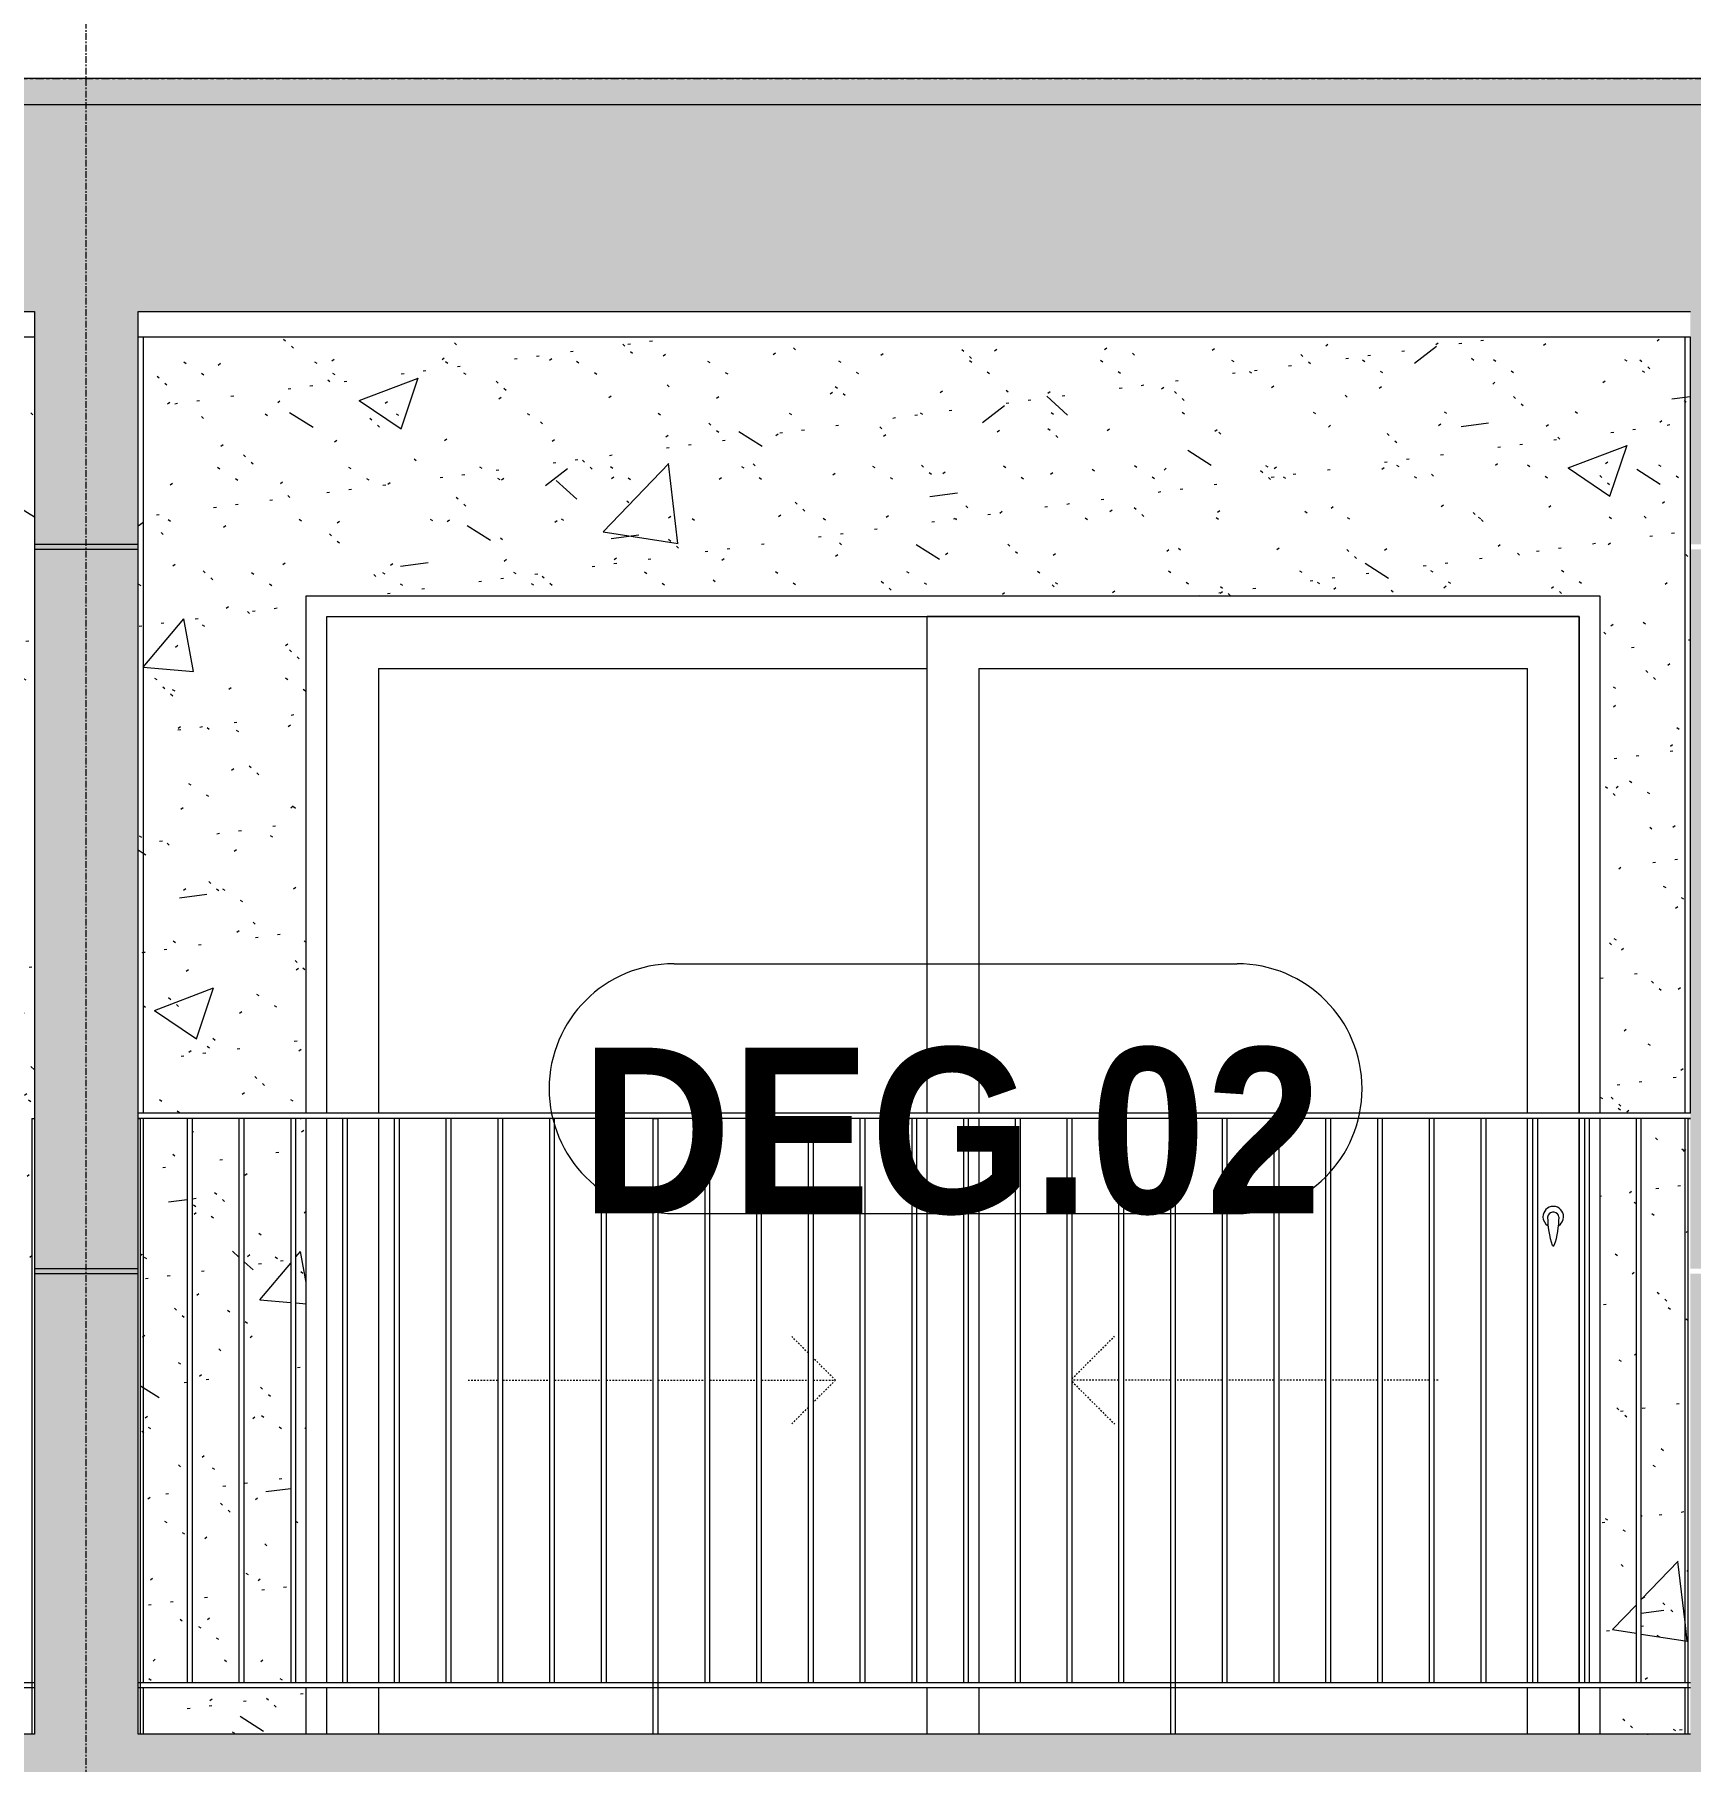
# Model space of a CAD drawing. Header units: millimetres. Extents: x -134153 to 99383, y -5233 to 35400.
# Drawn here: x -91853 to -88653, y 2347 to 5685 of the extents above; entities that cross this region are included whole.
import ezdxf

# ---------------------------------------------------------------- set-up
doc = ezdxf.new("R2010")
doc.units = ezdxf.units.MM
for name, pattern in [('Centre', [31.75, 6.35, -4.7625, 15.875, -4.7625]), ('Dash', [6, 3, -3]), ('Grid Line', [22.225, 12.7, -3.175, 3.175, -3.175])]:
    doc.linetypes.add(name, pattern=pattern)
for name, color, linetype, lineweight in [('0-1', 7, 'Continuous', 5), ('A-DOOR', 31, 'Continuous', 9), ('A-DOOR-FRAM', 31, 'Continuous', 9), ('A-DOOR-HDLN', 31, 'Dash', 9), ('A-DOOR-IDEN', 31, 'Continuous', 9), ('A-FLOR-HRAL', 11, 'Continuous', 9), ('A-FLOR-LEVL-2', 51, 'Centre', 9), ('A-WALL', 113, 'Continuous', 9), ('A-WALL-PATT-1', 9, 'Continuous', 9), ('A-WALL-PATT-2', 111, 'Continuous', 5), ('I-WALL-1', 7, 'Continuous', 9), ('S-BEAM-1', 7, 'Continuous', 9), ('S-GRID-1', 1, 'Grid Line', 9)]:
    doc.layers.add(name, color=color, linetype=linetype, lineweight=lineweight)
doc.styles.add('Arial_B_2', font='arialbd_0.ttf', dxfattribs={"width": 0.9, "height": 320})
pattern_1 = [(50, (-81864.4, 1200), (1165.98, -102.01), [121.92, -1341.12]), (355, (-81864.4, 1200), (-225.55, 1222.76), [97.54, -1072.9]), (100.451, (-81767.3, 1191.5), (940.43, 1120.75), [103.62, -1139.78]), (46.184, (-81864.4, 1525.1), (1734.9, -269.07), [182.88, -2011.68]), (96.636, (-81719.9, 1502.7), (1519.38, 1583.54), [155.42, -1709.66]), (351.184, (-81864.4, 1525.1), (1519.4, 1583.52), [146.3, -1609.34]), (21, (-81701.9, 1443.8), (970.33, -654.5), [121.92, -1341.12]), (326, (-81701.9, 1443.8), (395.53, 1178.8), [97.54, -1072.9]), (71.451, (-81621, 1389.3), (1365.87, 524.3), [103.62, -1139.78]), (37.5, (-81864.44, 1200), (19.767, 541.153), [53.645, -1006.246, 53.645, -1035.507, -1076.96]), (37.5, (-81864.44, 1200), (19.767, 541.153), [-2149.043, 53.645, -1023.315]), (7.5, (-81864.44, 1200), (427.646, 641.156), [53.645, -567.334, 53.645, -981.862, -410.464]), (7.5, (-81864.44, 1200), (427.646, 641.156), [-1656.486, 53.645, -356.82]), (327.5, (-82226.95, 1200), (867.782, -36.665), [53.645, -352.755, 53.645, -1214.323, -1682.496]), (327.5, (-82226.95, 1200), (867.782, -36.665), [-1674.37, 53.645, -1628.85]), (317.5, (-82389.5, 1200), (948.028, 162.73), [53.645, -474.675, 53.645, -788.416, -1194.816]), (317.5, (-82389.5, 1200), (948.028, 162.73), [-1370.38, 53.645, -1141.17])]
pattern_2 = [(37.5, (-81864.44, 1200), (-5.1206, 156.6122), [5.364, -118.181, 5.364, -132.812, -132.08]), (37.5, (-81864.44, 1200), (-5.1206, 156.6122), [-261.722, 5.364, -126.716]), (7.5, (-81864.44, 1200), (143.847, 229.3842), [5.364, -61.285, 5.364, -105.989, -42.672]), (7.5, (-81864.44, 1200), (143.847, 229.3842), [-178.003, 5.364, -37.308]), (327.5, (-81964.42, 1200), (253.1176, 0.4601), [5.364, -35.276, 5.364, -140.94, -191.008]), (327.5, (-81964.42, 1200), (253.1176, 0.4601), [-186.944, 5.364, -185.644]), (317.5, (-81964.42, 1200), (244.338, 71.3376), [5.364, -14.956, 5.364, -90.546, -109.728]), (317.5, (-81964.42, 1200), (244.338, 71.3376), [-116.23, 5.364, -104.364])]

# ---------------------------------------------------------------- blocks, each defined once
blk = doc.blocks.new('NCV_TKTC_KET CAU_rvt-1-TKCS_MẶT ĐỨNG HƯỚNG BẮC')
at = {"layer": 'S-BEAM-1'}
for p, q in [((-91852.6, 5100), (-94852.6, 5100)), ((-88652.6, 5100), (-91652.6, 5100))]:
    blk.add_line(p, q, dxfattribs=at)
blk = doc.blocks.new('NCV_TKTC_TANG 1_rvt-1-TKCS_MẶT ĐỨNG HƯỚNG BẮC')
at = {"layer": 'A-WALL-PATT-1'}
h = blk.add_hatch(dxfattribs=at)
h.set_pattern_fill('FP_2', color=256, style=0, pattern_type=2)
h.set_pattern_definition(pattern_1)
h.paths.add_polyline_path([(-94842.6, 2400), (-94677.6, 2400), (-94677.6, 2490), (-94842.6, 2490)])
h.paths.add_polyline_path([(-91873.3, 2400), (-91857.6, 2400), (-91857.6, 2490), (-92177.6, 2490), (-92177.6, 2400), (-91882.7, 2400)])
h.paths.add_polyline_path([(-94677.6, 2500), (-94677.6, 3590), (-94747.6, 3590), (-94747.6, 2500)])
h.paths.add_polyline_path([(-94757.6, 2500), (-94757.6, 3590), (-94842.6, 3590), (-94842.6, 2500), (-94805, 2500)])
h.paths.add_polyline_path([(-91887.1, 2500), (-91857.6, 2500), (-91857.6, 3590), (-91947.6, 3590), (-91947.6, 2500), (-91896.1, 2500)])
h.paths.add_polyline_path([(-92177.6, 2500), (-92157.6, 2500), (-92157.6, 3590), (-92177.6, 3590), (-92177.6, 3204.9)])
h.paths.add_polyline_path([(-92057.6, 2500), (-92057.6, 3590), (-92147.6, 3590), (-92147.6, 2500)])
h.paths.add_polyline_path([(-92047.6, 2500), (-91957.6, 2500), (-91957.6, 3590), (-92047.6, 3590), (-92047.6, 3204.9)])
h.paths.add_polyline_path([(-92043.5, 3600), (-91852.6, 3600), (-91852.6, 5100), (-94842.6, 5100), (-94842.6, 3600), (-94677.6, 3600), (-94677.6, 4600), (-92177.6, 4600), (-92177.6, 3600), (-92092.5, 3600)])
h = blk.add_hatch(dxfattribs=at)
h.set_pattern_fill('FP_3', color=256, style=0, pattern_type=2)
h.set_pattern_definition(pattern_2)
h.paths.add_polyline_path([(-94842.6, 2400), (-94677.6, 2400), (-94677.6, 2490), (-94842.6, 2490)])
h.paths.add_polyline_path([(-91873.3, 2400), (-91857.6, 2400), (-91857.6, 2490), (-92177.6, 2490), (-92177.6, 2400), (-91882.7, 2400)])
h.paths.add_polyline_path([(-94677.6, 2500), (-94677.6, 3590), (-94747.6, 3590), (-94747.6, 2500)])
h.paths.add_polyline_path([(-94757.6, 2500), (-94757.6, 3590), (-94842.6, 3590), (-94842.6, 2500), (-94805, 2500)])
h.paths.add_polyline_path([(-91887.1, 2500), (-91857.6, 2500), (-91857.6, 3590), (-91947.6, 3590), (-91947.6, 2500), (-91896.1, 2500)])
h.paths.add_polyline_path([(-92177.6, 2500), (-92157.6, 2500), (-92157.6, 3590), (-92177.6, 3590), (-92177.6, 3204.9)])
h.paths.add_polyline_path([(-92057.6, 2500), (-92057.6, 3590), (-92147.6, 3590), (-92147.6, 2500)])
h.paths.add_polyline_path([(-92047.6, 2500), (-91957.6, 2500), (-91957.6, 3590), (-92047.6, 3590), (-92047.6, 3204.9)])
h.paths.add_polyline_path([(-92043.5, 3600), (-91852.6, 3600), (-91852.6, 5100), (-94842.6, 5100), (-94842.6, 3600), (-94677.6, 3600), (-94677.6, 4600), (-92177.6, 4600), (-92177.6, 3600), (-92092.5, 3600)])
h = blk.add_hatch(dxfattribs=at)
h.set_pattern_fill('FP_2', color=256, style=0, pattern_type=2)
h.set_pattern_definition(pattern_1)
h.paths.add_polyline_path([(-91647.6, 2400), (-91642.6, 2400), (-91643, 2490), (-91647.6, 2490)])
h.paths.add_polyline_path([(-91642.6, 2500), (-91642.6, 3590), (-91647.6, 3590), (-91647.6, 2500), (-91643.1, 2500)])
h.paths.add_polyline_path([(-91652.6, 3600), (-91642.6, 3600), (-91642.6, 5100), (-91652.6, 5100), (-91652.6, 3756.9)])
h = blk.add_hatch(dxfattribs=at)
h.set_pattern_fill('FP_3', color=256, style=0, pattern_type=2)
h.set_pattern_definition(pattern_2)
h.paths.add_polyline_path([(-91647.6, 2400), (-91642.6, 2400), (-91643, 2490), (-91647.6, 2490)])
h.paths.add_polyline_path([(-91642.6, 2500), (-91642.6, 3590), (-91647.6, 3590), (-91647.6, 2500), (-91643.1, 2500)])
h.paths.add_polyline_path([(-91652.6, 3600), (-91642.6, 3600), (-91642.6, 5100), (-91652.6, 5100), (-91652.6, 3756.9)])
h = blk.add_hatch(dxfattribs=at)
h.set_pattern_fill('FP_2', color=256, style=0, pattern_type=2)
h.set_pattern_definition(pattern_1)
h.paths.add_polyline_path([(-88663.1, 2400), (-88663.1, 2490), (-88827.6, 2490), (-88827.6, 2400), (-88668.1, 2400)])
h.paths.add_polyline_path([(-91642.6, 2400), (-91327.6, 2400), (-91327.6, 2490), (-91642.6, 2490)])
h.paths.add_polyline_path([(-88680.6, 2500), (-88663.1, 2500), (-88663.1, 3590), (-88747.6, 3590), (-88747.6, 2500)])
h.paths.add_polyline_path([(-91327.6, 2500), (-91327.6, 3590), (-91347.6, 3590), (-91347.6, 2500)])
h.paths.add_polyline_path([(-91618, 2500), (-91557.6, 2500), (-91557.6, 3590), (-91642.6, 3590), (-91642.6, 2500)])
h.paths.add_polyline_path([(-88757.6, 2500), (-88757.6, 3590), (-88827.6, 3590), (-88827.6, 2500)])
h.paths.add_polyline_path([(-91357.6, 2500), (-91357.6, 3590), (-91447.6, 3590), (-91447.6, 2500)])
h.paths.add_polyline_path([(-91457.6, 2500), (-91457.6, 3590), (-91547.6, 3590), (-91547.6, 2500)])
h.paths.add_polyline_path([(-91465.9, 3600), (-91327.6, 3600), (-91327.6, 4600), (-88827.6, 4600), (-88827.6, 3600), (-88663.1, 3600), (-88663.1, 5100), (-91642.6, 5100), (-91642.6, 3600)])
h = blk.add_hatch(dxfattribs=at)
h.set_pattern_fill('FP_3', color=256, style=0, pattern_type=2)
h.set_pattern_definition(pattern_2)
h.paths.add_polyline_path([(-88663.1, 2400), (-88663.1, 2490), (-88827.6, 2490), (-88827.6, 2400), (-88668.1, 2400)])
h.paths.add_polyline_path([(-91642.6, 2400), (-91327.6, 2400), (-91327.6, 2490), (-91642.6, 2490)])
h.paths.add_polyline_path([(-88680.6, 2500), (-88663.1, 2500), (-88663.1, 3590), (-88747.6, 3590), (-88747.6, 2500)])
h.paths.add_polyline_path([(-91327.6, 2500), (-91327.6, 3590), (-91347.6, 3590), (-91347.6, 2500)])
h.paths.add_polyline_path([(-91618, 2500), (-91557.6, 2500), (-91557.6, 3590), (-91642.6, 3590), (-91642.6, 2500)])
h.paths.add_polyline_path([(-88757.6, 2500), (-88757.6, 3590), (-88827.6, 3590), (-88827.6, 2500)])
h.paths.add_polyline_path([(-91357.6, 2500), (-91357.6, 3590), (-91447.6, 3590), (-91447.6, 2500)])
h.paths.add_polyline_path([(-91457.6, 2500), (-91457.6, 3590), (-91547.6, 3590), (-91547.6, 2500)])
h.paths.add_polyline_path([(-91465.9, 3600), (-91327.6, 3600), (-91327.6, 4600), (-88827.6, 4600), (-88827.6, 3600), (-88663.1, 3600), (-88663.1, 5100), (-91642.6, 5100), (-91642.6, 3600)])
h = blk.add_hatch(dxfattribs=at)
h.set_pattern_fill('FP_2', color=256, style=0, pattern_type=2)
h.set_pattern_definition(pattern_1)
h.paths.add_polyline_path([(-88663.1, 2400), (-88657.6, 2400), (-88657.6, 2490), (-88663.1, 2490), (-88663.1, 2410)])
h.paths.add_polyline_path([(-88662.6, 2500), (-88657.6, 2500), (-88659, 3590), (-88663.1, 3590), (-88663.1, 2500)])
h.paths.add_polyline_path([(-88658.9, 3600), (-88653.1, 3600), (-88654, 5100), (-88663.1, 5100), (-88663.1, 3600)])
h = blk.add_hatch(dxfattribs=at)
h.set_pattern_fill('FP_3', color=256, style=0, pattern_type=2)
h.set_pattern_definition(pattern_2)
h.paths.add_polyline_path([(-88663.1, 2400), (-88657.6, 2400), (-88657.6, 2490), (-88663.1, 2490), (-88663.1, 2410)])
h.paths.add_polyline_path([(-88662.6, 2500), (-88657.6, 2500), (-88659, 3590), (-88663.1, 3590), (-88663.1, 2500)])
h.paths.add_polyline_path([(-88658.9, 3600), (-88653.1, 3600), (-88654, 5100), (-88663.1, 5100), (-88663.1, 3600)])
at = {"layer": 'I-WALL-1'}
for p, q in [((-91642.6, 5100), (-91642.6, 3600)), ((-88663.1, 3600), (-88663.1, 5100)), ((-88653.1, 5100), (-88653.1, 3600)), ((-91327.6, 3600), (-91327.6, 4600)), ((-91327.6, 4600), (-88827.6, 4600)), ((-88827.6, 4600), (-88827.6, 3600)), ((-91642.6, 3590), (-91642.6, 2500)), ((-91327.6, 2500), (-91327.6, 3590)), ((-88827.6, 3590), (-88827.6, 2500)), ((-88663.1, 2500), (-88663.1, 3590)), ((-91642.6, 2490), (-91642.6, 2400)), ((-91327.6, 2400), (-91327.6, 2490)), ((-88827.6, 2490), (-88827.6, 2400)), ((-88663.1, 2400), (-88663.1, 2490))]:
    blk.add_line(p, q, dxfattribs=at)
blk = doc.blocks.new('DEG_02-DEG_03 - DEG_02-2500x2400mm-CỬA ĐI 02 CÁNH TRƯỢT-V27-TKCS_MẶT ĐỨNG HƯỚNG BẮC')
at = {"layer": 'A-DOOR'}
for p, q in [((-88867.6, 4560), (-90127.6, 4560)), ((-90127.6, 3600), (-90127.6, 4560)), ((-88867.6, 4560), (-88867.6, 3600)), ((-91187.6, 4460), (-91187.6, 3600)), ((-91187.6, 4460), (-90127.6, 4460)), ((-90027.6, 4460), (-90027.6, 3600)), ((-90027.6, 4460), (-88967.6, 4460)), ((-88967.6, 3600), (-88967.6, 4460)), ((-91187.6, 3590), (-91187.6, 2500)), ((-90127.6, 2500), (-90127.6, 3590)), ((-90027.6, 3590), (-90027.6, 2500)), ((-88967.6, 2500), (-88967.6, 3590)), ((-88867.6, 3590), (-88867.6, 2500)), ((-91187.6, 2490), (-91187.6, 2400)), ((-90127.6, 2400), (-90127.6, 2490)), ((-90027.6, 2490), (-90027.6, 2400)), ((-88967.6, 2400), (-88967.6, 2490)), ((-88867.6, 2490), (-88867.6, 2400))]:
    blk.add_line(p, q, dxfattribs=at)
at = {"layer": 'A-DOOR', "flags": 128}
blk.add_lwpolyline([(-88916.1, 3408.7), (-88916.1, 3408.7), (-88916.1, 3408.7), (-88916.1, 3408.7), (-88916.1, 3408.7), (-88916.1, 3408.7), (-88916.1, 3408.7), (-88916.2, 3408.7), (-88916.2, 3408.7), (-88916.2, 3408.7), (-88916.2, 3408.7), (-88916.3, 3408.7), (-88916.3, 3408.7), (-88916.3, 3408.7), (-88916.4, 3408.7), (-88916.4, 3408.7), (-88916.4, 3408.7), (-88916.5, 3408.7), (-88916.5, 3408.7), (-88916.6, 3408.7), (-88916.6, 3408.7), (-88916.7, 3408.7), (-88916.7, 3408.7), (-88916.8, 3408.7), (-88916.8, 3408.7), (-88916.9, 3408.7), (-88916.9, 3408.7), (-88917, 3408.7), (-88917, 3408.7), (-88917.1, 3408.7), (-88917.1, 3408.7), (-88917.2, 3408.7), (-88917.3, 3408.7), (-88917.3, 3408.7), (-88917.4, 3408.7), (-88917.4, 3408.7), (-88917.5, 3408.7), (-88917.5, 3408.7), (-88917.6, 3408.7), (-88917.7, 3408.7), (-88917.7, 3408.7), (-88917.8, 3408.7), (-88917.8, 3408.7), (-88917.9, 3408.7), (-88918, 3408.7), (-88918, 3408.7), (-88918.1, 3408.7), (-88918.1, 3408.7), (-88918.2, 3408.7), (-88918.2, 3408.7), (-88918.3, 3408.7), (-88918.3, 3408.7), (-88918.4, 3408.7), (-88918.4, 3408.7), (-88918.5, 3408.7), (-88918.5, 3408.7), (-88918.6, 3408.7), (-88918.6, 3408.7), (-88918.7, 3408.7), (-88918.7, 3408.7), (-88918.7, 3408.7), (-88918.8, 3408.7), (-88918.8, 3408.7), (-88918.8, 3408.7), (-88918.9, 3408.7), (-88918.9, 3408.7), (-88918.9, 3408.7), (-88919, 3408.7), (-88919, 3408.7), (-88919, 3408.7), (-88919, 3408.7), (-88919, 3408.7), (-88919, 3408.7), (-88919, 3408.7), (-88919.1, 3408.7), (-88919.1, 3408.7)], dxfattribs=at)
at = {"layer": 'A-DOOR'}
for centre, radius, start, end in [((-88917.6, 3400), 20, 0, 180), ((-88919.1, 3399.2), 9.45, 90, 180), ((-88916.1, 3399.2), 9.45, 0, 90), ((-88917.6, 3400), 20, 180, 240), ((-88763.8, 3399.2), 164.8, 180, 199.134), ((-89071.4, 3399.2), 164.8, 340.866, 0), ((-88917.6, 3400), 20, 300, 0), ((-88917.2, 3346), 2.34, 199.134, 261.031), ((-88917.9, 3346), 2.34, 278.969, 340.866)]:
    blk.add_arc(centre, radius, start, end, dxfattribs=at)
at = {"layer": 'A-DOOR-FRAM'}
for p, q in [((-91287.6, 3600), (-91287.6, 4560)), ((-91287.6, 4560), (-88867.6, 4560)), ((-88867.6, 3600), (-88867.6, 4560)), ((-91287.6, 2500), (-91287.6, 3590)), ((-88867.6, 2500), (-88867.6, 3590)), ((-91287.6, 2400), (-91287.6, 2490)), ((-88867.6, 2400), (-88867.6, 2490))]:
    blk.add_line(p, q, dxfattribs=at)
at = {"layer": 'A-DOOR-HDLN'}
for p, q in [((-90357.6, 3137), (-90389.7, 3169.1)), ((-89847.6, 3087), (-89765.5, 3169.1)), ((-90304.8, 3084.2), (-90347.6, 3127)), ((-91014.8, 3084.2), (-90957.6, 3084.2)), ((-90947.6, 3084.2), (-90857.6, 3084.2)), ((-90847.6, 3084.2), (-90757.6, 3084.2)), ((-90747.6, 3084.2), (-90657.6, 3084.2)), ((-90647.6, 3084.2), (-90557.6, 3084.2)), ((-90547.6, 3084.2), (-90457.6, 3084.2)), ((-90447.6, 3084.2), (-90357.6, 3084.2)), ((-90304.8, 3084.2), (-90347.6, 3041.5)), ((-90347.6, 3084.2), (-90304.8, 3084.2)), ((-89757.6, 3084.2), (-89847.6, 3084.2)), ((-89847.6, 3081.5), (-89765.5, 2999.4)), ((-89657.6, 3084.2), (-89747.6, 3084.2)), ((-89557.6, 3084.2), (-89647.6, 3084.2)), ((-89457.6, 3084.2), (-89547.6, 3084.2)), ((-89357.6, 3084.2), (-89447.6, 3084.2)), ((-89257.6, 3084.2), (-89347.6, 3084.2)), ((-89157.6, 3084.2), (-89247.6, 3084.2)), ((-89140.3, 3084.2), (-89147.6, 3084.2)), ((-90357.6, 3031.5), (-90389.7, 2999.4))]:
    blk.add_line(p, q, dxfattribs=at)
blk = doc.blocks.new('Railing - 10mm-1251313-TKCS_MẶT ĐỨNG HƯỚNG BẮC')
at = {"layer": 'A-FLOR-HRAL'}
for p, q in [((-60830.064287, 5900), (-60830.064287, 6990)), ((-60820.064287, 6990), (-60820.064287, 5900))]:
    blk.add_line(p, q, dxfattribs=at)
blk = doc.blocks.new('Railing - 50 x 10mm-1251315-TKCS_MẶT ĐỨNG HƯỚNG BẮC')
at = {"layer": 'A-FLOR-HRAL'}
for p, q in [((-59897.564287, 6990), (-59907.564287, 6990)), ((-59907.564287, 5800), (-59907.564287, 6990)), ((-59897.564287, 6990), (-59897.564287, 5800))]:
    blk.add_line(p, q, dxfattribs=at)
blk = doc.blocks.new('Railing - 50 x 10mm-1251311-TKCS_MẶT ĐỨNG HƯỚNG BẮC')
at = {"layer": 'A-FLOR-HRAL'}
for q in [(-60927.564287, 6990), (-60922.564287, 5800)]:
    blk.add_line((-60922.564287, 6990), q, dxfattribs=at)
blk = doc.blocks.new('Railing - 50 x 10mm-V55-TKCS_MẶT ĐỨNG HƯỚNG BẮC')
at = {"layer": 'A-FLOR-HRAL'}
for p in [(-57852.564287, 6990), (-57857.564287, 5800)]:
    blk.add_line(p, (-57857.564287, 6990), dxfattribs=at)
blk = doc.blocks.new('Railing - Railing-1601247-TKCS_MẶT ĐỨNG HƯỚNG BẮC')
at = {"layer": 'A-FLOR-HRAL'}
for p, q in [((-91652.6, 2500), (-88652.6, 2500)), ((-91652.6, 2490), (-88652.6, 2490))]:
    blk.add_line(p, q, dxfattribs=at)
at = {"extrusion": (0, 0, -1), "zscale": -1}
for name, p in [('Railing - 50 x 10mm-V55-TKCS_MẶT ĐỨNG HƯỚNG BẮC', (149505.1, -3400)), ('Railing - 10mm-1251313-TKCS_MẶT ĐỨNG HƯỚNG BẮC', (152377.6, -3400)), ('Railing - 10mm-1251313-TKCS_MẶT ĐỨNG HƯỚNG BẮC', (152277.6, -3400)), ('Railing - 10mm-1251313-TKCS_MẶT ĐỨNG HƯỚNG BẮC', (152177.6, -3400)), ('Railing - 10mm-1251313-TKCS_MẶT ĐỨNG HƯỚNG BẮC', (152077.6, -3400)), ('Railing - 10mm-1251313-TKCS_MẶT ĐỨNG HƯỚNG BẮC', (151977.6, -3400)), ('Railing - 10mm-1251313-TKCS_MẶT ĐỨNG HƯỚNG BẮC', (151877.6, -3400)), ('Railing - 10mm-1251313-TKCS_MẶT ĐỨNG HƯỚNG BẮC', (151777.6, -3400)), ('Railing - 10mm-1251313-TKCS_MẶT ĐỨNG HƯỚNG BẮC', (151677.6, -3400)), ('Railing - 10mm-1251313-TKCS_MẶT ĐỨNG HƯỚNG BẮC', (151577.6, -3400)), ('Railing - 50 x 10mm-1251315-TKCS_MẶT ĐỨNG HƯỚNG BẮC', (150555.1, -3400)), ('Railing - 10mm-1251313-TKCS_MẶT ĐỨNG HƯỚNG BẮC', (151377.6, -3400)), ('Railing - 10mm-1251313-TKCS_MẶT ĐỨNG HƯỚNG BẮC', (151277.6, -3400)), ('Railing - 10mm-1251313-TKCS_MẶT ĐỨNG HƯỚNG BẮC', (151177.6, -3400)), ('Railing - 10mm-1251313-TKCS_MẶT ĐỨNG HƯỚNG BẮC', (151077.6, -3400)), ('Railing - 10mm-1251313-TKCS_MẶT ĐỨNG HƯỚNG BẮC', (150977.6, -3400)), ('Railing - 10mm-1251313-TKCS_MẶT ĐỨNG HƯỚNG BẮC', (150877.6, -3400)), ('Railing - 10mm-1251313-TKCS_MẶT ĐỨNG HƯỚNG BẮC', (150777.6, -3400)), ('Railing - 10mm-1251313-TKCS_MẶT ĐỨNG HƯỚNG BẮC', (150677.6, -3400)), ('Railing - 10mm-1251313-TKCS_MẶT ĐỨNG HƯỚNG BẮC', (150577.6, -3400)), ('Railing - 50 x 10mm-1251315-TKCS_MẶT ĐỨNG HƯỚNG BẮC', (149555.1, -3400)), ('Railing - 10mm-1251313-TKCS_MẶT ĐỨNG HƯỚNG BẮC', (150377.6, -3400)), ('Railing - 10mm-1251313-TKCS_MẶT ĐỨNG HƯỚNG BẮC', (150277.6, -3400)), ('Railing - 10mm-1251313-TKCS_MẶT ĐỨNG HƯỚNG BẮC', (150177.6, -3400)), ('Railing - 10mm-1251313-TKCS_MẶT ĐỨNG HƯỚNG BẮC', (150077.6, -3400)), ('Railing - 10mm-1251313-TKCS_MẶT ĐỨNG HƯỚNG BẮC', (149977.6, -3400)), ('Railing - 10mm-1251313-TKCS_MẶT ĐỨNG HƯỚNG BẮC', (149877.6, -3400)), ('Railing - 10mm-1251313-TKCS_MẶT ĐỨNG HƯỚNG BẮC', (149777.6, -3400)), ('Railing - 10mm-1251313-TKCS_MẶT ĐỨNG HƯỚNG BẮC', (149677.6, -3400)), ('Railing - 10mm-1251313-TKCS_MẶT ĐỨNG HƯỚNG BẮC', (149577.6, -3400)), ('Railing - 50 x 10mm-1251311-TKCS_MẶT ĐỨNG HƯỚNG BẮC', (149580.1, -3400))]:
    blk.add_blockref(name, p, dxfattribs=at)
blk = doc.blocks.new('Top Rail Type - Top Rail_Internal_-1601251-TKCS_MẶT ĐỨNG HƯỚNG BẮC')
at = {"layer": 'A-FLOR-HRAL'}
for p, q in [((-88652.6, 3600), (-91652.6, 3600)), ((-88652.6, 3590), (-91652.6, 3590))]:
    blk.add_line(p, q, dxfattribs=at)
blk = doc.blocks.new('Railing - 50 x 10mm-V62-TKCS_MẶT ĐỨNG HƯỚNG BẮC')
at = {"layer": 'A-FLOR-HRAL'}
for q in [(-91857.6, 2399.7), (-91852.6, 3590)]:
    blk.add_line((-91857.6, 3590), q, dxfattribs=at)
blk = doc.blocks.new('Railing - Railing-1601312-TKCS_MẶT ĐỨNG HƯỚNG BẮC')
at = {"layer": 'A-FLOR-HRAL'}
for p, q in [((-94852.6, 2500), (-91852.6, 2500)), ((-94852.6, 2490), (-91852.6, 2490))]:
    blk.add_line(p, q, dxfattribs=at)
at = {"extrusion": (0, 0, -1), "zscale": -1}
for name, p in [('Railing - 50 x 10mm-V55-TKCS_MẶT ĐỨNG HƯỚNG BẮC', (152705.1, -3400)), ('Railing - 10mm-1251313-TKCS_MẶT ĐỨNG HƯỚNG BẮC', (155577.6, -3400)), ('Railing - 10mm-1251313-TKCS_MẶT ĐỨNG HƯỚNG BẮC', (155477.6, -3400)), ('Railing - 10mm-1251313-TKCS_MẶT ĐỨNG HƯỚNG BẮC', (155377.6, -3400)), ('Railing - 10mm-1251313-TKCS_MẶT ĐỨNG HƯỚNG BẮC', (155277.6, -3400)), ('Railing - 10mm-1251313-TKCS_MẶT ĐỨNG HƯỚNG BẮC', (155177.6, -3400)), ('Railing - 10mm-1251313-TKCS_MẶT ĐỨNG HƯỚNG BẮC', (155077.6, -3400)), ('Railing - 10mm-1251313-TKCS_MẶT ĐỨNG HƯỚNG BẮC', (154977.6, -3400)), ('Railing - 10mm-1251313-TKCS_MẶT ĐỨNG HƯỚNG BẮC', (154877.6, -3400)), ('Railing - 10mm-1251313-TKCS_MẶT ĐỨNG HƯỚNG BẮC', (154777.6, -3400)), ('Railing - 50 x 10mm-1251315-TKCS_MẶT ĐỨNG HƯỚNG BẮC', (153755.1, -3400)), ('Railing - 10mm-1251313-TKCS_MẶT ĐỨNG HƯỚNG BẮC', (154577.6, -3400)), ('Railing - 10mm-1251313-TKCS_MẶT ĐỨNG HƯỚNG BẮC', (154477.6, -3400)), ('Railing - 10mm-1251313-TKCS_MẶT ĐỨNG HƯỚNG BẮC', (154377.6, -3400)), ('Railing - 10mm-1251313-TKCS_MẶT ĐỨNG HƯỚNG BẮC', (154277.6, -3400)), ('Railing - 10mm-1251313-TKCS_MẶT ĐỨNG HƯỚNG BẮC', (154177.6, -3400)), ('Railing - 10mm-1251313-TKCS_MẶT ĐỨNG HƯỚNG BẮC', (154077.6, -3400)), ('Railing - 10mm-1251313-TKCS_MẶT ĐỨNG HƯỚNG BẮC', (153977.6, -3400)), ('Railing - 10mm-1251313-TKCS_MẶT ĐỨNG HƯỚNG BẮC', (153877.6, -3400)), ('Railing - 10mm-1251313-TKCS_MẶT ĐỨNG HƯỚNG BẮC', (153777.6, -3400)), ('Railing - 50 x 10mm-1251315-TKCS_MẶT ĐỨNG HƯỚNG BẮC', (152755.1, -3400)), ('Railing - 10mm-1251313-TKCS_MẶT ĐỨNG HƯỚNG BẮC', (153577.6, -3400)), ('Railing - 10mm-1251313-TKCS_MẶT ĐỨNG HƯỚNG BẮC', (153477.6, -3400)), ('Railing - 10mm-1251313-TKCS_MẶT ĐỨNG HƯỚNG BẮC', (153377.6, -3400)), ('Railing - 10mm-1251313-TKCS_MẶT ĐỨNG HƯỚNG BẮC', (153277.6, -3400)), ('Railing - 10mm-1251313-TKCS_MẶT ĐỨNG HƯỚNG BẮC', (153177.6, -3400)), ('Railing - 10mm-1251313-TKCS_MẶT ĐỨNG HƯỚNG BẮC', (153077.6, -3400)), ('Railing - 10mm-1251313-TKCS_MẶT ĐỨNG HƯỚNG BẮC', (152977.6, -3400)), ('Railing - 10mm-1251313-TKCS_MẶT ĐỨNG HƯỚNG BẮC', (152877.6, -3400)), ('Railing - 10mm-1251313-TKCS_MẶT ĐỨNG HƯỚNG BẮC', (152777.6, -3400))]:
    blk.add_blockref(name, p, dxfattribs=at)
blk.add_blockref('Railing - 50 x 10mm-V62-TKCS_MẶT ĐỨNG HƯỚNG BẮC', (0, 0))
blk = doc.blocks.new('STN_Door Tag - STN_Door Tag-1788670-TKCS_MẶT ĐỨNG HƯỚNG BẮC')
at = {"layer": 'A-DOOR-IDEN'}
for p, q in [((-102166.7, 10689.1), (-101078.6, 10689.1)), ((-102166.7, 10206.1), (-101078.6, 10206.1))]:
    blk.add_line(p, q, dxfattribs=at)
for centre, start, end in [((-102166.7, 10447.6), 90, 270), ((-101078.6, 10447.6), 270, 90)]:
    blk.add_arc(centre, 241.5, start, end, dxfattribs=at)

msp = doc.modelspace()

# ---------------------------------------------------------------- hatches: boundary and pattern name
at = {"layer": 'A-WALL-PATT-2'}
h = msp.add_hatch(color=256, dxfattribs=at)
h.paths.add_polyline_path([(-95062.6, 2200), (-88442.6, 2200), (-88442.6, 3290), (-88652.6, 3290), (-88652.6, 2400), (-91652.6, 2400), (-91652.6, 3290), (-91852.6, 3290), (-91852.6, 2400), (-94852.6, 2400), (-94852.6, 3290), (-95062.6, 3290), (-95062.6, 3204.9)])
h.paths.add_polyline_path([(-88522.6, 3300), (-88442.6, 3300), (-88442.6, 4690), (-88652.6, 4690), (-88652.6, 3300)])
h.paths.add_polyline_path([(-91852.6, 3300), (-91652.6, 3300), (-91652.6, 4690), (-91852.6, 4690), (-91852.6, 3756.9)])
h.paths.add_polyline_path([(-94869, 3300), (-94852.6, 3300), (-94852.6, 4690), (-95062.6, 4690), (-95062.6, 3300)])
h.paths.add_polyline_path([(-91695.8, 4700), (-91652.6, 4700), (-91652.6, 5150), (-88652.6, 5150), (-88652.6, 4700), (-88442.6, 4700), (-88442.6, 5600), (-95062.6, 5600), (-95062.6, 4700), (-94852.6, 4700), (-94852.6, 5150), (-91852.6, 5150), (-91852.6, 4700)])
for points in [[(-91652.6, 4690), (-91652.6, 4700), (-91852.6, 4700), (-91852.6, 4690), (-91695.8, 4690)], [(-91652.6, 3290), (-91652.6, 3300), (-91852.6, 3300), (-91852.6, 3290), (-91695.8, 3290)]]:
    msp.add_hatch(color=256, dxfattribs=at).paths.add_polyline_path(points)

# ---------------------------------------------------------------- linework, layer by layer
at = {"layer": 'A-FLOR-LEVL-2'}
msp.add_line((-134152.6, 5600), (-25724.3, 5600), dxfattribs=at)
at = {"layer": 'A-WALL'}
for p, q in [((-84972.6, 5600), (-98652.6, 5600)), ((-98652.6, 5550), (-84852.6, 5550)), ((-94852.6, 5150), (-91852.6, 5150)), ((-91852.6, 5150), (-91852.6, 2400)), ((-91652.6, 5150), (-88652.6, 5150)), ((-91652.6, 2400), (-91652.6, 5150)), ((-91852.6, 4700), (-91652.6, 4700)), ((-91652.6, 4690), (-91852.6, 4690)), ((-91852.6, 3300), (-91652.6, 3300)), ((-91652.6, 3290), (-91852.6, 3290)), ((-91852.6, 2400), (-94852.6, 2400)), ((-88652.6, 2400), (-91652.6, 2400))]:
    msp.add_line(p, q, dxfattribs=at)
at = {"layer": 'S-GRID-1'}
msp.add_line((-91752.6, 207.3), (-91752.6, 30285.9), dxfattribs=at)

# ---------------------------------------------------------------- block references
at = {"layer": '0-1'}
for name in ['NCV_TKTC_KET CAU_rvt-1-TKCS_MẶT ĐỨNG HƯỚNG BẮC', 'NCV_TKTC_TANG 1_rvt-1-TKCS_MẶT ĐỨNG HƯỚNG BẮC']:
    msp.add_blockref(name, (0, 0), dxfattribs=at)
at = {"layer": 'A-DOOR'}
msp.add_blockref('DEG_02-DEG_03 - DEG_02-2500x2400mm-CỬA ĐI 02 CÁNH TRƯỢT-V27-TKCS_MẶT ĐỨNG HƯỚNG BẮC', (0, 0), dxfattribs=at)
at = {"layer": 'A-DOOR-IDEN'}
msp.add_blockref('STN_Door Tag - STN_Door Tag-1788670-TKCS_MẶT ĐỨNG HƯỚNG BẮC', (11550, -6800), dxfattribs=at)
at = {"layer": 'A-FLOR-HRAL'}
for name in ['Railing - Railing-1601312-TKCS_MẶT ĐỨNG HƯỚNG BẮC', 'Top Rail Type - Top Rail_Internal_-1601251-TKCS_MẶT ĐỨNG HƯỚNG BẮC', 'Railing - Railing-1601247-TKCS_MẶT ĐỨNG HƯỚNG BẮC']:
    msp.add_blockref(name, (0, 0), dxfattribs=at)

# ---------------------------------------------------------------- texts
at = {"layer": 'A-DOOR-IDEN', "insert": (-90080.8, 3564.6), "char_height": 320, "width": 1467.36, "attachment_point": 5, "line_spacing_factor": 0.936439, "style": 'Arial_B_2'}
msp.add_mtext('\\pt7.2,14.4,21.6,28.8,36,43.2,50.4,57.6,64.8,72,79.2,86.4,93.6,100.8,108,115.2,122.4,129.6,136.8,144,151.2,158.4,165.6,172.8,180,187.2,194.4,201.6,208.8,216,223.2,230.4;DEG.02', dxfattribs=at)

doc.saveas('drawing.dxf')
